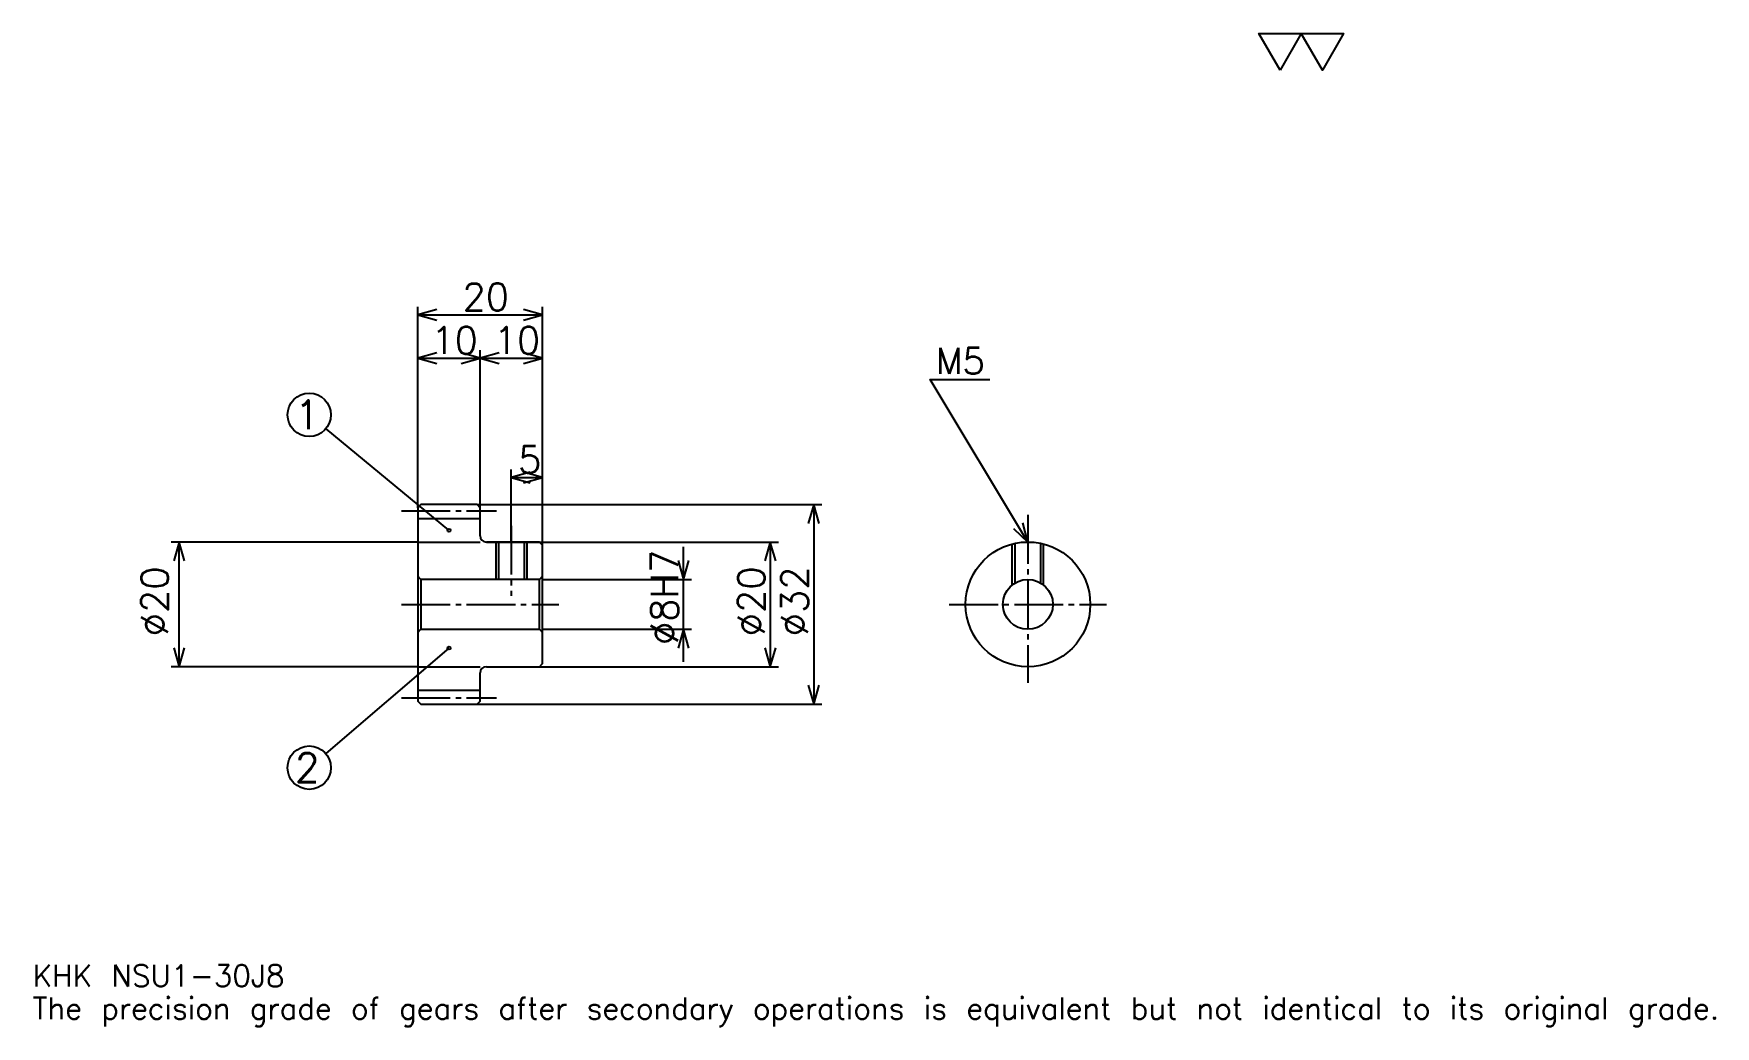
# Model space of a CAD drawing. Extents: x 9 to 278, y 3 to 162.
import ezdxf

# ---------------------------------------------------------------- set-up
doc = ezdxf.new("R2010")
doc.units = 0
doc.linetypes.add('DASHDOT', pattern=[10.434782, 7.826087, -0.869565, 0.869565, -0.869565])
doc.layers.get('0').update_dxf_attribs({"linetype": 'CONTINUOUS'})
doc.layers.add('DASHDOT', color=6, linetype='DASHDOT')
doc.styles.add('KANJI', font='TXT', dxfattribs={"bigfont": 'BIGFONT'})

msp = doc.modelspace()

# ---------------------------------------------------------------- linework, layer by layer
at = {"color": 5}
for p, q in [((70.434784, 86.869568), (70.434784, 118.608704)), ((70.434784, 117.304352), (90.434784, 117.304352)), ((90.434784, 86.869568), (90.434784, 118.608704)), ((80.434784, 86.869568), (80.434784, 111.652176)), ((70.434784, 110.347824), (80.434784, 110.347824)), ((80.434784, 110.347824), (90.434784, 110.347824)), ((75.434784, 82.744568), (55.723961, 99.044266)), ((85.434784, 86.869568), (85.434784, 92.521744)), ((85.434784, 91.217392), (90.434784, 91.217392)), ((70.434784, 86.369568), (70.434784, 86.869568)), ((79.934784, 86.869568), (90.434784, 86.869568)), ((80.434784, 86.369568), (80.434784, 86.869568)), ((85.434784, 80.869568), (85.434784, 86.869568)), ((90.434784, 86.869568), (135.217392, 86.869568)), ((90.434784, 80.369568), (90.434784, 86.869568)), ((133.91304, 86.869568), (133.91304, 54.869568)), ((70.434784, 80.869568), (30.869568, 80.869568)), ((32.173916, 60.869568), (32.173916, 80.869568)), ((81.434784, 80.869568), (90.434784, 80.869568)), ((90.434784, 80.869568), (128.260864, 80.869568)), ((113.04348, 61.652176), (113.04348, 80.08696)), ((126.956528, 80.869568), (126.956528, 60.869568)), ((90.434784, 74.869568), (114.347824, 74.869568)), ((90.434784, 66.869568), (114.347824, 66.869568)), ((75.434784, 63.869568), (55.684444, 46.941803)), ((70.434784, 60.869568), (30.869568, 60.869568)), ((81.434784, 60.869568), (90.434784, 60.869568)), ((90.434784, 60.869568), (128.260864, 60.869568)), ((79.934784, 54.869568), (90.434784, 54.869568)), ((90.434784, 54.869568), (135.217392, 54.869568))]:
    msp.add_line(p, q, dxfattribs=at)
at = {"color": 4}
for p, q in [((70.434784, 84.619568), (80.434784, 84.619568)), ((70.434784, 80.869568), (80.434784, 80.869568)), ((70.934784, 74.869568), (70.934784, 66.869568)), ((89.934784, 74.869568), (90.434784, 75.369568)), ((89.934784, 66.869568), (90.434784, 66.369568)), ((70.434784, 60.869568), (80.434784, 60.869568)), ((70.434784, 57.119568), (80.434784, 57.119568))]:
    msp.add_line(p, q, dxfattribs=at)
at = {"color": 7}
msp.add_lwpolyline([(208.695648, 156.521744), (205.304337, 162.400009), (218.869568, 162.400009), (215.478256, 156.521744), (212.08696, 162.400009), (208.695648, 156.521744)], dxfattribs=at)
at = {"color": 5}
for points in [[(73.478264, 118.17392), (70.434784, 117.304352), (73.478264, 116.434784)], [(87.391304, 116.434784), (90.434784, 117.304352), (87.391304, 118.17392)], [(73.478264, 111.217392), (70.434784, 110.347824), (73.478264, 109.478264)], [(77.391304, 109.478264), (80.434784, 110.347824), (77.391304, 111.217392)], [(83.478264, 111.217392), (80.434784, 110.347824), (83.478264, 109.478264)], [(87.391304, 109.478264), (90.434784, 110.347824), (87.391304, 111.217392)], [(168.260864, 80.869568), (152.608704, 106.956528), (162.17392, 106.956528)], [(88.478264, 92.08696), (85.434784, 91.217392), (88.478264, 90.347824)], [(87.391304, 90.347824), (90.434784, 91.217392), (87.391304, 92.08696)], [(134.782608, 83.826088), (133.91304, 86.869568), (133.043488, 83.826088)], [(165.949371, 83.031944), (168.260864, 80.869568), (167.440659, 83.92672)], [(33.04348, 77.826088), (32.173916, 80.869568), (31.304352, 77.826088)], [(127.826088, 77.826088), (126.956528, 80.869568), (126.08696, 77.826088)], [(112.17392, 77.913048), (113.04348, 74.869568), (113.91304, 77.913048)], [(113.91304, 63.826088), (113.04348, 66.869568), (112.17392, 63.826088)], [(31.304352, 63.913048), (32.173916, 60.869568), (33.04348, 63.913048)], [(126.08696, 63.913048), (126.956528, 60.869568), (127.826088, 63.913048)], [(133.043488, 57.913048), (133.91304, 54.869568), (134.782608, 57.913048)]]:
    msp.add_lwpolyline(points, dxfattribs=at)
at = {"color": 4}
for points in [[(80.434784, 81.869568), (80.434784, 86.369568), (79.934784, 86.869568), (70.934784, 86.869568), (70.434784, 86.369568), (70.434784, 66.369568)], [(81.434784, 60.869568), (89.934784, 60.869568), (90.434784, 61.369568), (90.434784, 80.369568), (89.934784, 80.869568), (81.434784, 80.869568)], [(82.934784, 80.869568), (82.934784, 74.869568)], [(83.369781, 80.869568), (83.369781, 74.869568)], [(87.499786, 80.869568), (87.499786, 74.869568)], [(87.934784, 80.869568), (87.934784, 74.869568)], [(165.760864, 73.992065), (165.760864, 80.552025)], [(166.195862, 74.295319), (166.195862, 80.654037)], [(170.325867, 74.295319), (170.325867, 80.654037)], [(170.760864, 73.992065), (170.760864, 80.552025)], [(70.434784, 66.369568), (70.934784, 66.869568), (89.934784, 66.869568), (89.934784, 74.869568), (70.934784, 74.869568), (70.434784, 75.369568)], [(70.434784, 66.369568), (70.434784, 55.369568), (70.934784, 54.869568), (79.934784, 54.869568), (80.434784, 55.369568), (80.434784, 59.869568)]]:
    msp.add_lwpolyline(points, dxfattribs=at)
at = {"color": 5}
for centre, radius in [((53.04348, 101.260872), 3.478261), ((75.434784, 82.744568), 0.26087), ((75.434784, 63.869568), 0.26087), ((53.04348, 44.678261), 3.478261)]:
    msp.add_circle(centre, radius, dxfattribs=at)
at = {"color": 4}
for radius in [10, 4]:
    msp.add_circle((168.260864, 70.869568), radius, dxfattribs=at)
for centre, start, end in [((81.434784, 81.869568), 180, 270), ((81.434784, 59.869568), 90, 180)]:
    msp.add_arc(centre, 1, start, end, dxfattribs=at)
at = {"layer": 'DASHDOT', "color": 7}
for p, q in [((67.826088, 85.869568), (83.04348, 85.869568)), ((168.260864, 85.217392), (168.260864, 58.260872)), ((67.826088, 70.869568), (93.04348, 70.869568)), ((155.652176, 70.869568), (180.869568, 70.869568)), ((67.826088, 55.869568), (83.04348, 55.869568))]:
    msp.add_line(p, q, dxfattribs=at)
msp.add_lwpolyline([(85.434784, 83.478264), (85.434784, 72.260872)], dxfattribs=at)

# ---------------------------------------------------------------- texts
at = {"color": 7, "style": 'KANJI'}
for s, height, p in [('20', 4.347826, (77.608696, 118)), ('10', 4.347826, (72.608696, 111.04348)), ('10', 4.347826, (82.608696, 111.04348)), ('M5', 4.173913, (153.478271, 107.826088)), ('1', 4.637681, (50.72464, 98.942032)), ('5', 4.347826, (86.521744, 91.913048)), ('2', 4.637681, (50.72464, 42.359421)), ('KHK NSU1-30J8', 3.478261, (8.695652, 9.565217)), ('The precision grade of gears after secondary operations is equivalent but not identical to its original grade.', 3.478261, (8.695652, 4.347826))]:
    msp.add_text(s, height=height, dxfattribs=at).set_placement(p)
for s, p in [('%%c8H7', (112.17392, 64.347832)), ('%%c20', (30.434784, 65.760872)), ('%%c20', (126.08696, 65.760872)), ('%%c32', (133.043488, 65.760872))]:
    msp.add_text(s, height=4.347826, rotation=90, dxfattribs=at).set_placement(p)

doc.saveas('drawing.dxf')
